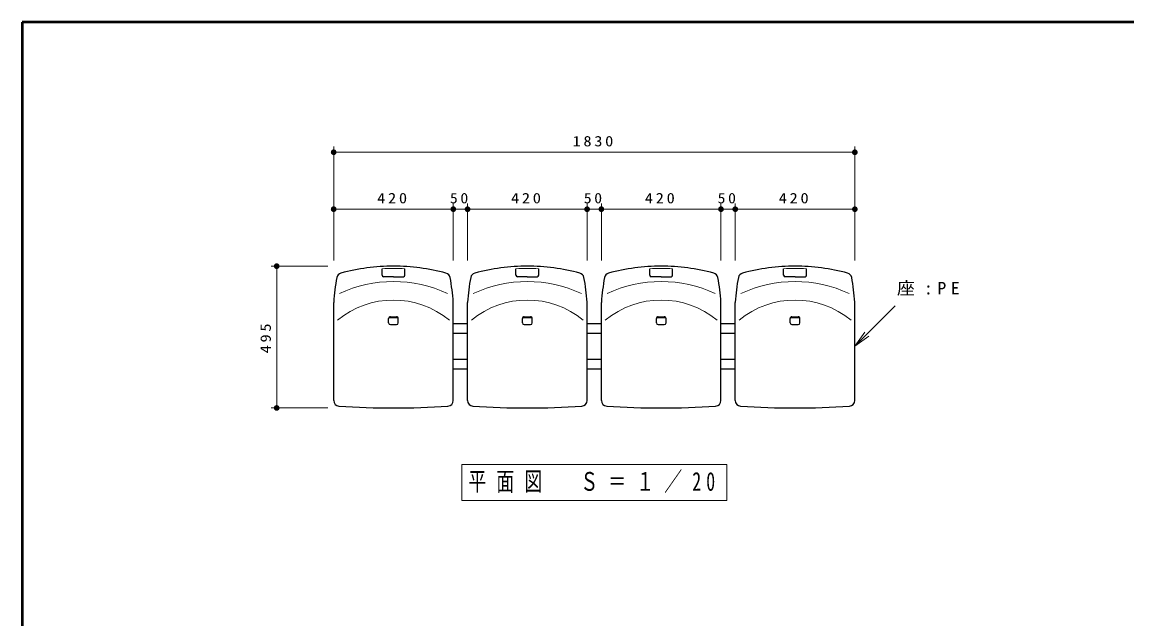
# Model space of a CAD drawing. Units: millimetres on the paper, scale 1:20. Extents: x -365 to 12, y -40 to 257.
# Drawn here: x -365 to -171, y 152.2 to 257 of the extents above; entities that cross this region are included whole.
import ezdxf

# ---------------------------------------------------------------- set-up
doc = ezdxf.new("R2010")
doc.units = ezdxf.units.MM
doc.layers.add('99', color=7, linetype='Continuous', lineweight=13)
doc.layers.add('CLASS1', color=7, linetype='Continuous', lineweight=25)
doc.styles.add('ＭＳ ゴシック', font='')
doc.styles.get('ＭＳ ゴシック').set_extended_font_data('MS Gothic')

# ---------------------------------------------------------------- blocks, each defined once
blk = doc.blocks.new('open_arrow')
at = {"color": 0, "linetype": 'Continuous', "lineweight": -2}
blk.add_lwpolyline([(7.5, 1.25), (0, 0), (7.5, -1.25)], dxfattribs=at)
blk = doc.blocks.new('filled_dot')
at = {"color": 0, "linetype": 'Continuous', "lineweight": -2, "const_width": 1.25}
blk.add_lwpolyline([(-0.625, 0, 1), (0.625, 0, 1)], format="xyb", close=True, dxfattribs=at)

msp = doc.modelspace()

# ---------------------------------------------------------------- linework, layer by layer
at = {"layer": '99', "lineweight": 50}
for p, q in [((-365, 257), (-365, 0)), ((0, 257), (-365, 257))]:
    msp.add_line(p, q, dxfattribs=at)
at = {"layer": 'CLASS1', "lineweight": 13}
for p, q in [((-310.298, 215.148), (-310.298, 235.148)), ((-218.798, 215.148), (-218.798, 235.148)), ((-310.298, 234.148), (-218.798, 234.148)), ((-289.298, 215.148), (-289.298, 225.148)), ((-286.798, 215.148), (-286.798, 225.148)), ((-265.798, 215.148), (-265.798, 225.148)), ((-263.298, 215.148), (-263.298, 225.148)), ((-242.298, 215.148), (-242.298, 225.148)), ((-239.798, 215.148), (-239.798, 225.148)), ((-310.298, 224.148), (-289.298, 224.148)), ((-289.298, 224.148), (-286.798, 224.148)), ((-286.798, 224.148), (-265.798, 224.148)), ((-265.798, 224.148), (-263.298, 224.148)), ((-263.298, 224.148), (-242.298, 224.148)), ((-242.298, 224.148), (-239.798, 224.148)), ((-239.798, 224.148), (-218.798, 224.148)), ((-311.298, 214.148), (-321.298, 214.148)), ((-320.298, 189.248), (-320.298, 214.148)), ((-218.798, 200.099), (-211.727, 207.17)), ((-311.298, 189.248), (-321.298, 189.248)), ((-241.298, 179.309), (-287.798, 179.309)), ((-287.798, 179.309), (-287.798, 173.009)), ((-241.298, 173.009), (-241.298, 179.309)), ((-287.798, 173.009), (-241.298, 173.009))]:
    msp.add_line(p, q, dxfattribs=at)
at = {"layer": 'CLASS1'}
for p, q in [((-301.798, 212.536), (-301.798, 213.69)), ((-297.798, 212.536), (-297.798, 213.69)), ((-278.298, 212.536), (-278.298, 213.69)), ((-274.298, 212.536), (-274.298, 213.69)), ((-254.798, 212.536), (-254.798, 213.69)), ((-250.798, 212.536), (-250.798, 213.69)), ((-231.298, 212.536), (-231.298, 213.69)), ((-227.298, 212.536), (-227.298, 213.69)), ((-299.798, 212.286), (-301.548, 212.286)), ((-299.798, 212.286), (-298.048, 212.286)), ((-276.298, 212.286), (-278.048, 212.286)), ((-276.298, 212.286), (-274.548, 212.286)), ((-252.798, 212.286), (-254.548, 212.286)), ((-252.798, 212.286), (-251.048, 212.286)), ((-229.298, 212.286), (-231.048, 212.286)), ((-229.298, 212.286), (-227.548, 212.286)), ((-310.298, 190.557), (-310.298, 207.76)), ((-289.298, 190.557), (-289.298, 207.76)), ((-286.798, 190.557), (-286.798, 207.76)), ((-265.798, 190.557), (-265.798, 207.76)), ((-263.298, 190.557), (-263.298, 207.76)), ((-242.298, 190.557), (-242.298, 207.76)), ((-239.798, 190.557), (-239.798, 207.76)), ((-218.798, 190.557), (-218.798, 207.76)), ((-300.648, 204.175), (-300.648, 204.975)), ((-300.585, 205.159), (-299.011, 205.159)), ((-300.348, 205.275), (-299.248, 205.275)), ((-300.348, 203.875), (-299.248, 203.875)), ((-298.948, 204.175), (-298.948, 204.975)), ((-277.148, 204.175), (-277.148, 204.975)), ((-277.085, 205.159), (-275.511, 205.159)), ((-276.848, 205.275), (-275.748, 205.275)), ((-276.848, 203.875), (-275.748, 203.875)), ((-275.448, 204.175), (-275.448, 204.975)), ((-253.648, 204.175), (-253.648, 204.975)), ((-253.585, 205.159), (-252.011, 205.159)), ((-253.348, 205.275), (-252.248, 205.275)), ((-253.348, 203.875), (-252.248, 203.875)), ((-251.948, 204.175), (-251.948, 204.975)), ((-230.148, 204.175), (-230.148, 204.975)), ((-230.085, 205.159), (-228.511, 205.159)), ((-229.848, 205.275), (-228.748, 205.275)), ((-229.848, 203.875), (-228.748, 203.875)), ((-228.448, 204.175), (-228.448, 204.975))]:
    msp.add_line(p, q, dxfattribs=at)
at = {"layer": 'CLASS1', "color": 32}
for p, q in [((-289.298, 204.073), (-286.798, 204.073)), ((-265.798, 204.073), (-263.298, 204.073)), ((-242.298, 204.073), (-239.798, 204.073)), ((-289.298, 202.373), (-286.798, 202.373)), ((-265.798, 202.373), (-263.298, 202.373)), ((-242.298, 202.373), (-239.798, 202.373)), ((-289.298, 197.823), (-286.798, 197.823)), ((-289.298, 196.123), (-286.798, 196.123)), ((-265.798, 197.823), (-263.298, 197.823)), ((-265.798, 196.123), (-263.298, 196.123)), ((-242.298, 197.823), (-239.798, 197.823)), ((-242.298, 196.123), (-239.798, 196.123))]:
    msp.add_line(p, q, dxfattribs=at)
at = {"layer": 'CLASS1'}
for centre, radius, start, end in [((-299.798, 178.553), 35.595, 90, 105.01325), ((-299.798, 178.553), 35.595, 74.98675, 90), ((-276.298, 178.553), 35.595, 90, 105.01325), ((-276.298, 178.553), 35.595, 74.98675, 90), ((-252.798, 178.553), 35.595, 90, 105.01325), ((-252.798, 178.553), 35.595, 74.98675, 90), ((-229.298, 178.553), 35.595, 90, 105.01325), ((-229.298, 178.553), 35.595, 74.98675, 90), ((-274.624, 205.461), 35.75, 169.20943, 176.19529), ((-308.76, 211.967), 1, 105.01326, 169.20943), ((-301.548, 212.536), 0.25, 180.00002, 270), ((-298.048, 212.536), 0.25, 270, 359.99998), ((-290.836, 211.967), 1, 10.79057, 74.98674), ((-324.972, 205.461), 35.75, 3.8047, 10.79057), ((-251.124, 205.461), 35.75, 169.20943, 176.19529), ((-285.26, 211.967), 1, 105.01326, 169.20943), ((-278.048, 212.536), 0.25, 180.00002, 270), ((-274.548, 212.536), 0.25, 270, 359.99998), ((-267.336, 211.967), 1, 10.79057, 74.98674), ((-301.472, 205.461), 35.75, 3.8047, 10.79057), ((-227.624, 205.461), 35.75, 169.20943, 176.19529), ((-261.76, 211.967), 1, 105.01326, 169.20943), ((-254.548, 212.536), 0.25, 180.00002, 270), ((-251.048, 212.536), 0.25, 270, 359.99998), ((-243.836, 211.967), 1, 10.79057, 74.98674), ((-277.972, 205.461), 35.75, 3.8047, 10.79057), ((-204.124, 205.461), 35.75, 169.20943, 176.19529), ((-238.26, 211.967), 1, 105.01326, 169.20943), ((-231.048, 212.536), 0.25, 180.00002, 270), ((-227.548, 212.536), 0.25, 270, 359.99998), ((-220.336, 211.967), 1, 10.79057, 74.98674), ((-254.472, 205.461), 35.75, 3.8047, 10.79057), ((-309.298, 207.76), 1, 175.76993, 180.00002), ((-290.298, 207.76), 1, 359.99998, 4.23006), ((-285.798, 207.76), 1, 175.76993, 180.00002), ((-266.798, 207.76), 1, 359.99998, 4.23006), ((-262.298, 207.76), 1, 175.76993, 180.00002), ((-243.298, 207.76), 1, 359.99998, 4.23006), ((-238.798, 207.76), 1, 175.76993, 180.00002), ((-219.798, 207.76), 1, 359.99998, 4.23006), ((-300.348, 204.975), 0.3, 89.99998, 180.00003), ((-300.348, 204.175), 0.3, 180.00002, 270), ((-299.248, 204.975), 0.3, 359.99997, 90.00002), ((-299.248, 204.175), 0.3, 270, 359.99998), ((-276.848, 204.975), 0.3, 89.99998, 180.00003), ((-276.848, 204.175), 0.3, 180.00002, 270), ((-275.748, 204.975), 0.3, 359.99997, 90.00002), ((-275.748, 204.175), 0.3, 270, 359.99998), ((-253.348, 204.975), 0.3, 89.99998, 180.00003), ((-253.348, 204.175), 0.3, 180.00002, 270), ((-252.248, 204.975), 0.3, 359.99997, 90.00002), ((-252.248, 204.175), 0.3, 270, 359.99998), ((-229.848, 204.975), 0.3, 89.99998, 180.00003), ((-229.848, 204.175), 0.3, 180.00002, 270), ((-228.748, 204.975), 0.3, 359.99997, 90.00002), ((-228.748, 204.175), 0.3, 270, 359.99998), ((-309.298, 190.557), 1, 179.99999, 266.26968), ((-290.298, 190.557), 1, 273.73033, 0), ((-285.798, 190.557), 1, 179.99999, 266.26968), ((-266.798, 190.557), 1, 273.73033, 0), ((-262.298, 190.557), 1, 179.99999, 266.26968), ((-243.298, 190.557), 1, 273.73033, 0), ((-238.798, 190.557), 1, 179.99999, 266.26968), ((-219.798, 190.557), 1, 273.73033, 0), ((-299.798, 336.266), 147.018, 266.26968, 270), ((-299.798, 336.266), 147.018, 270, 273.73033), ((-276.298, 336.266), 147.018, 266.26968, 270), ((-276.298, 336.266), 147.018, 270, 273.73033), ((-252.798, 336.266), 147.018, 266.26968, 270), ((-252.798, 336.266), 147.018, 270, 273.73033), ((-229.298, 336.266), 147.018, 266.26968, 270), ((-229.298, 336.266), 147.018, 270, 273.73033)]:
    msp.add_arc(centre, radius, start, end, dxfattribs=at)
at = {"layer": 'CLASS1', "lineweight": 13}
for centre, radius, start, end in [((-299.798, 178.881), 34.867, 90.00002, 93.28795), ((-299.798, 178.881), 34.867, 86.71205, 89.99998), ((-276.298, 178.881), 34.867, 90.00002, 93.28795), ((-276.298, 178.881), 34.867, 86.71205, 89.99998), ((-252.798, 178.881), 34.867, 90.00002, 93.28795), ((-252.798, 178.881), 34.867, 86.71205, 89.99998), ((-229.298, 178.881), 34.867, 90.00002, 93.28795), ((-229.298, 178.881), 34.867, 86.71205, 89.99998), ((-299.798, 188.946), 22.502, 65.04978, 114.95021), ((-276.298, 188.946), 22.502, 65.04978, 114.95021), ((-252.798, 188.946), 22.502, 65.04978, 114.95021), ((-229.298, 188.946), 22.502, 65.04978, 114.95021), ((-299.798, 192.84), 15.358, 50.22232, 129.77768), ((-276.298, 192.84), 15.358, 50.22232, 129.77768), ((-252.798, 192.84), 15.358, 50.22232, 129.77768), ((-229.298, 192.84), 15.358, 50.22232, 129.77768)]:
    msp.add_arc(centre, radius, start, end, dxfattribs=at)

# ---------------------------------------------------------------- block references
at = {"layer": 'CLASS1', "lineweight": 13, "xscale": 0.4, "yscale": 0.4}
for p in [(-310.298, 234.148), (-310.298, 224.148)]:
    msp.add_blockref('filled_dot', p, dxfattribs=at)
for name, p, rotation in [('filled_dot', (-218.798, 234.148), 180), ('filled_dot', (-289.298, 224.148), 180), ('filled_dot', (-286.798, 224.148), 180), ('filled_dot', (-265.798, 224.148), 180), ('filled_dot', (-263.298, 224.148), 180), ('filled_dot', (-242.298, 224.148), 180), ('filled_dot', (-239.798, 224.148), 180), ('filled_dot', (-218.798, 224.148), 180), ('filled_dot', (-320.298, 214.148), 270), ('open_arrow', (-218.798, 200.099), 45), ('filled_dot', (-320.298, 189.248), 90)]:
    msp.add_blockref(name, p, dxfattribs=dict(at, rotation=rotation))

# ---------------------------------------------------------------- texts
at = {"layer": 'CLASS1', "style": 'ＭＳ ゴシック'}
for s, insert, char_height, attachment_point in [('\\T1.33;\\W1.15;1830', (-264.548, 235.148), 1.833, 8), ('\\T1.33;\\W1.15;420', (-299.798, 225.148), 1.833, 8), ('\\T1.34;\\W1.1;50', (-288.048, 225.148), 1.833, 8), ('\\T1.33;\\W1.15;420', (-276.298, 225.148), 1.833, 8), ('\\T1.34;\\W1.1;50', (-264.548, 225.148), 1.833, 8), ('\\T1.33;\\W1.15;420', (-252.798, 225.148), 1.833, 8), ('\\T1.34;\\W1.1;50', (-241.048, 225.148), 1.833, 8), ('\\T1.33;\\W1.15;420', (-229.298, 225.148), 1.833, 8), ('\\T1.5;\\W1.05;座:PE', (-211.396, 210.17), 2.199, 4), ('\\T1.56;\\W0.7;平面図\u3000Ｓ＝１／20', (-264.548, 176.159), 3.299, 5)]:
    msp.add_mtext(s, dxfattribs=dict(at, insert=insert, char_height=char_height, attachment_point=attachment_point))
at = {"layer": 'CLASS1', "insert": (-321.298, 201.698), "char_height": 1.833, "attachment_point": 8, "rotation": 90, "style": 'ＭＳ ゴシック'}
msp.add_mtext('\\T1.33;\\W1.15;495', dxfattribs=at)

doc.saveas('drawing.dxf')
